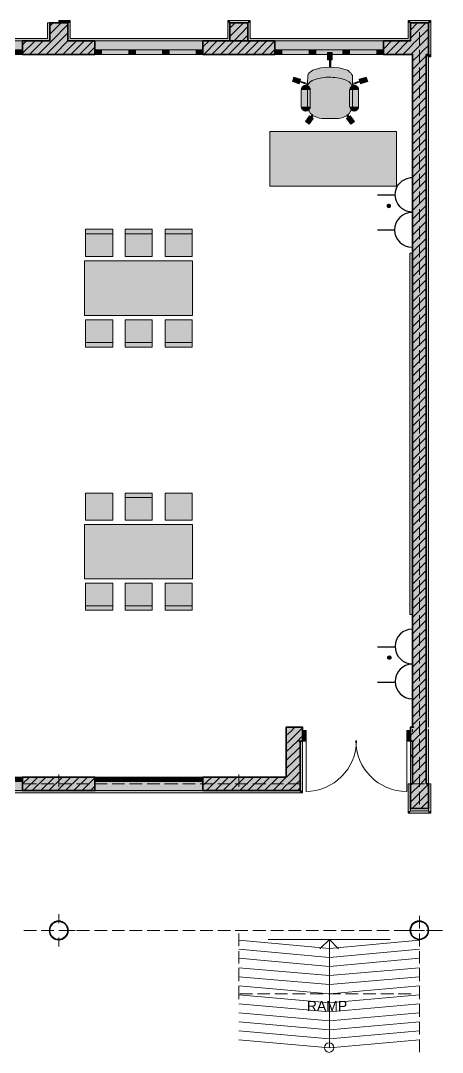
# Model space of a CAD drawing. Header units: inches. Extents: x 4990 to 45771, y 36968 to 49368.
# Drawn here: x 41092 to 45771, y 36968 to 48397 of the extents above; entities that cross this region are included whole.
import ezdxf

# ---------------------------------------------------------------- set-up
doc = ezdxf.new("R2010")
doc.units = ezdxf.units.IN
doc.header["$MEASUREMENT"] = 0
for name, color, linetype, true_color in [('PDF_PDF_Interior$-$Furniture$', 7, 'Continuous', 0xffffff), ('PDF_PDF_Shell - Roof', 7, 'Continuous', 0xbf8080), ('PDF_PDF_Structural - Bearing', 7, 'Continuous', 0xfd8379)]:
    doc.layers.add(name, color=color, linetype=linetype, true_color=true_color)
for name, color, linetype in [('PDF_PDF_Socket', 1, 'Continuous'), ('PDF_PDF_Structural - Shear', 6, 'Continuous'), ('PDF_Text', 1, 'Continuous')]:
    doc.layers.add(name, color=color, linetype=linetype)
doc.styles.add('PDF ArialMT', font='arial.ttf')

msp = doc.modelspace()

# ---------------------------------------------------------------- hatches: boundary and pattern name
at = {"layer": 'PDF_PDF_Socket', "transparency": 33554559}
for points in [[(45177, 46369), (45162, 46364), (45152, 46354), (45152, 46334), (45162, 46324), (45177, 46319), (45192, 46324), (45202, 46334), (45202, 46354), (45192, 46364)], [(45182, 41366), (45167, 41361), (45157, 41351), (45157, 41331), (45167, 41321), (45182, 41316), (45197, 41321), (45207, 41331), (45207, 41351), (45197, 41361)]]:
    msp.add_hatch(color=256, dxfattribs=at).paths.add_polyline_path(points)

# ---------------------------------------------------------------- linework, layer by layer
at = {"layer": 'PDF_PDF_Interior$-$Furniture$', "color": 39, "lineweight": 13, "true_color": 0x563838}
for points in [[(44533, 47882), (44627, 47872), (44717, 47847), (44732, 47837), (44742, 47827), (44757, 47817), (44762, 47802), (44772, 47787), (44772, 47702), (44852, 47727), (44847, 47747), (44927, 47772), (44942, 47722), (44862, 47697), (44857, 47717), (44772, 47687), (44772, 47672), (44772, 47438), (44767, 47413), (44752, 47393), (44737, 47368), (44722, 47353), (44732, 47333), (44747, 47343), (44797, 47278), (44757, 47248), (44707, 47313), (44722, 47328), (44712, 47343), (44687, 47333), (44667, 47323), (44642, 47318), (44617, 47313), (44433, 47313), (44408, 47318), (44383, 47323), (44358, 47333), (44338, 47343), (44323, 47328), (44338, 47313), (44293, 47248), (44253, 47278), (44298, 47343), (44313, 47333), (44328, 47353), (44308, 47368), (44293, 47393), (44283, 47413), (44273, 47438), (44273, 47672), (44273, 47687), (44188, 47717), (44183, 47697), (44108, 47722), (44123, 47772), (44198, 47747), (44193, 47727), (44273, 47702), (44278, 47787), (44283, 47802), (44293, 47817), (44303, 47827), (44318, 47837), (44333, 47847), (44423, 47872), (44518, 47882), (44518, 47962), (44498, 47962), (44498, 48042), (44548, 48042), (44548, 47962), (44533, 47962)], [(44203, 47443), (44208, 47438), (44208, 47428), (44213, 47418), (44218, 47413), (44223, 47408), (44228, 47403), (44238, 47398), (44248, 47398), (44253, 47393), (44263, 47398), (44273, 47398), (44278, 47403), (44288, 47408), (44293, 47413), (44298, 47418), (44303, 47428), (44303, 47438), (44303, 47443), (44303, 47628), (44303, 47638), (44303, 47648), (44298, 47653), (44293, 47663), (44288, 47668), (44278, 47672), (44273, 47677), (44263, 47677), (44253, 47677), (44248, 47677), (44238, 47677), (44228, 47672), (44223, 47668), (44218, 47663), (44213, 47653), (44208, 47648), (44208, 47638), (44203, 47628)], [(44742, 47443), (44747, 47438), (44747, 47428), (44752, 47418), (44757, 47413), (44762, 47408), (44767, 47403), (44777, 47398), (44787, 47398), (44792, 47393), (44802, 47398), (44812, 47398), (44817, 47403), (44827, 47408), (44832, 47413), (44837, 47418), (44842, 47428), (44842, 47438), (44842, 47443), (44842, 47628), (44842, 47638), (44842, 47648), (44837, 47653), (44832, 47663), (44827, 47668), (44817, 47672), (44812, 47677), (44802, 47677), (44792, 47677), (44787, 47677), (44777, 47677), (44767, 47672), (44762, 47668), (44757, 47663), (44752, 47653), (44747, 47648), (44747, 47638), (44742, 47628)], [(43858, 47168), (43858, 46564), (45262, 46564), (45262, 47168)], [(42116, 45785), (41811, 45785), (41811, 46085), (42116, 46085)], [(42550, 45785), (42251, 45785), (42251, 46085), (42550, 46085)], [(42995, 45785), (42695, 45785), (42695, 46085), (42995, 46085)], [(43000, 45131), (41801, 45131), (41801, 45735), (43000, 45735)], [(45441, 45820), (45411, 45820), (45411, 41820), (45441, 41820)], [(41811, 45081), (41811, 44781), (42116, 44781), (42116, 45081)], [(42251, 45081), (42251, 44781), (42550, 44781), (42550, 45081)], [(42695, 45081), (42695, 44781), (42995, 44781), (42995, 45081)], [(42116, 42864), (41811, 42864), (41811, 43164), (42116, 43164)], [(42550, 42864), (42251, 42864), (42251, 43164), (42550, 43164)], [(42995, 42864), (42695, 42864), (42695, 43164), (42995, 43164)], [(43000, 42215), (41801, 42215), (41801, 42814), (43000, 42814)], [(41811, 42165), (41811, 41865), (42116, 41865), (42116, 42165)], [(42251, 42165), (42251, 41865), (42550, 41865), (42550, 42165)], [(42695, 42165), (42695, 41865), (42995, 41865), (42995, 42165)]]:
    msp.add_lwpolyline(points, close=True, dxfattribs=at)
for points in [[(44518, 47962), (44533, 47962)], [(44533, 47882), (44518, 47882)], [(44193, 47727), (44188, 47717)], [(44273, 47702), (44273, 47687)], [(44772, 47702), (44772, 47687)], [(44857, 47727), (44857, 47717)], [(44313, 47338), (44323, 47328)], [(44732, 47333), (44727, 47328)], [(42116, 46035), (41811, 46035)], [(42550, 46035), (42251, 46035)], [(42995, 46035), (42695, 46035)], [(42116, 44831), (41811, 44831)], [(42550, 44831), (42251, 44831)], [(42995, 44831), (42695, 44831)], [(42550, 43114), (42251, 43114)], [(42116, 41915), (41811, 41915)], [(42550, 41915), (42251, 41915)], [(42995, 41915), (42695, 41915)]]:
    msp.add_lwpolyline(points, dxfattribs=at)
msp.add_lwpolyline([(44712, 47732, 0.104836), (44534, 47769, 0.007524), (44519, 47769, 0.007524), (44505, 47769, 0.10486), (44327, 47732, 0.191373), (44275, 47677)], format="xyb", dxfattribs=at)
at = {"layer": 'PDF_PDF_Interior$-$Furniture$', "lineweight": 0}
for points in [[(44298, 47343), (44298, 47343), (44298, 47343)], [(44747, 47343), (44747, 47343), (44747, 47343)]]:
    msp.add_lwpolyline(points, close=True, dxfattribs=at)
for points in [[(44313, 47333), (44298, 47343), (44313, 47333)], [(44757, 47333), (44747, 47343), (44757, 47333)]]:
    msp.add_lwpolyline(points, dxfattribs=at)
at = {"layer": 'PDF_PDF_Interior$-$Furniture$', "color": 39, "lineweight": 13, "true_color": 0x563838}
for centre, radius, start, end in [((44674, 47637), 102, 23.0329, 66.3245), ((44439, 47492), 177, 229.9272, 234.031), ((44609, 47482), 167, 305.843, 310.1991)]:
    msp.add_arc(centre, radius, start, end, dxfattribs=at)
at = {"layer": 'PDF_PDF_Interior$-$Furniture$', "transparency": 33554559}
for points in [[(44548, 48042), (44498, 48042), (44548, 47962)], [(44498, 48042), (44548, 47962), (44498, 47962)], [(44533, 47962), (44518, 47962), (44533, 47882)], [(44518, 47962), (44533, 47882), (44518, 47882)], [(44123, 47772), (44198, 47747), (44113, 47747)], [(44278, 47787), (44772, 47702), (44273, 47702)], [(44283, 47802), (44772, 47787), (44278, 47787)], [(44772, 47787), (44278, 47787), (44772, 47702)], [(44293, 47817), (44762, 47802), (44283, 47802)], [(44762, 47802), (44283, 47802), (44772, 47787)], [(44303, 47827), (44757, 47817), (44293, 47817)], [(44757, 47817), (44293, 47817), (44762, 47802)], [(44318, 47837), (44742, 47827), (44303, 47827)], [(44742, 47827), (44303, 47827), (44757, 47817)], [(44333, 47847), (44732, 47837), (44318, 47837)], [(44732, 47837), (44318, 47837), (44742, 47827)], [(44423, 47872), (44717, 47847), (44333, 47847)], [(44717, 47847), (44333, 47847), (44732, 47837)], [(44518, 47882), (44622, 47872), (44423, 47872)], [(44627, 47872), (44627, 47872), (44423, 47872)], [(44627, 47872), (44423, 47872), (44622, 47872)], [(44627, 47872), (44423, 47872), (44717, 47847)], [(44533, 47882), (44518, 47882), (44622, 47872)], [(44927, 47772), (44932, 47747), (44847, 47747)], [(44113, 47747), (44193, 47727), (44108, 47727)], [(44193, 47727), (44108, 47727), (44208, 47722)], [(44108, 47727), (44208, 47722), (44108, 47722)], [(44208, 47722), (44108, 47722), (44228, 47717)], [(44108, 47722), (44228, 47717), (44128, 47717)], [(44198, 47747), (44113, 47747), (44193, 47727)], [(44188, 47717), (44128, 47717), (44183, 47702)], [(44128, 47717), (44183, 47702), (44173, 47702)], [(44173, 47702), (44183, 47702), (44183, 47697)], [(44228, 47717), (44188, 47717), (44273, 47702)], [(44188, 47717), (44273, 47702), (44228, 47702)], [(44218, 47663), (44298, 47653), (44213, 47653)], [(44223, 47668), (44293, 47663), (44218, 47663)], [(44293, 47663), (44218, 47663), (44298, 47653)], [(44228, 47672), (44288, 47668), (44223, 47668)], [(44288, 47668), (44223, 47668), (44293, 47663)], [(44817, 47702), (44228, 47702), (44772, 47687)], [(44228, 47702), (44772, 47687), (44273, 47687)], [(44238, 47677), (44278, 47672), (44228, 47672)], [(44278, 47672), (44228, 47672), (44288, 47668)], [(44248, 47677), (44273, 47677), (44238, 47677)], [(44273, 47677), (44238, 47677), (44278, 47672)], [(44253, 47677), (44263, 47677), (44248, 47677)], [(44263, 47677), (44248, 47677), (44273, 47677)], [(44772, 47687), (44273, 47687), (44772, 47672)], [(44273, 47687), (44772, 47672), (44273, 47672)], [(44772, 47672), (44273, 47672), (44772, 47438)], [(44273, 47672), (44772, 47438), (44273, 47438)], [(44757, 47663), (44837, 47653), (44752, 47653)], [(44762, 47668), (44832, 47663), (44757, 47663)], [(44832, 47663), (44757, 47663), (44837, 47653)], [(44767, 47672), (44827, 47668), (44762, 47668)], [(44827, 47668), (44762, 47668), (44832, 47663)], [(44777, 47677), (44817, 47672), (44767, 47672)], [(44817, 47672), (44767, 47672), (44827, 47668)], [(44817, 47717), (44817, 47702), (44772, 47702)], [(44787, 47677), (44812, 47677), (44777, 47677)], [(44812, 47677), (44777, 47677), (44817, 47672)], [(44792, 47677), (44802, 47677), (44787, 47677)], [(44802, 47677), (44787, 47677), (44812, 47677)], [(44837, 47722), (44917, 47717), (44817, 47717)], [(44857, 47717), (44817, 47717), (44817, 47702)], [(44852, 47727), (44942, 47722), (44837, 47722)], [(44942, 47722), (44837, 47722), (44917, 47717)], [(44932, 47747), (44847, 47747), (44937, 47727)], [(44847, 47747), (44937, 47727), (44852, 47727)], [(44937, 47727), (44852, 47727), (44942, 47722)], [(44857, 47717), (44862, 47702), (44877, 47702)], [(44857, 47717), (44917, 47717), (44877, 47702)], [(44862, 47702), (44877, 47702), (44862, 47697)], [(44208, 47638), (44303, 47628), (44203, 47628)], [(44303, 47628), (44203, 47628), (44303, 47443)], [(44203, 47628), (44303, 47443), (44203, 47443)], [(44213, 47653), (44303, 47648), (44208, 47648)], [(44303, 47648), (44208, 47648), (44303, 47638)], [(44208, 47648), (44303, 47638), (44208, 47638)], [(44303, 47638), (44208, 47638), (44303, 47628)], [(44298, 47653), (44213, 47653), (44303, 47648)], [(44747, 47638), (44842, 47628), (44742, 47628)], [(44842, 47628), (44742, 47628), (44842, 47443)], [(44742, 47628), (44842, 47443), (44742, 47443)], [(44752, 47653), (44842, 47648), (44747, 47648)], [(44842, 47648), (44747, 47648), (44842, 47638)], [(44747, 47648), (44842, 47638), (44747, 47638)], [(44842, 47638), (44747, 47638), (44842, 47628)], [(44837, 47653), (44752, 47653), (44842, 47648)], [(44303, 47443), (44203, 47443), (44303, 47438)], [(44203, 47443), (44303, 47438), (44208, 47438)], [(44303, 47438), (44208, 47438), (44303, 47428)], [(44208, 47438), (44303, 47428), (44208, 47428)], [(44303, 47428), (44208, 47428), (44298, 47418)], [(44208, 47428), (44298, 47418), (44213, 47418)], [(44772, 47438), (44273, 47438), (44767, 47413)], [(44273, 47438), (44767, 47413), (44283, 47413)], [(44842, 47443), (44742, 47443), (44842, 47438)], [(44742, 47443), (44842, 47438), (44747, 47438)], [(44842, 47438), (44747, 47438), (44842, 47428)], [(44747, 47438), (44842, 47428), (44747, 47428)], [(44842, 47428), (44747, 47428), (44837, 47418)], [(44747, 47428), (44837, 47418), (44752, 47418)], [(44298, 47418), (44213, 47418), (44293, 47413)], [(44213, 47418), (44293, 47413), (44218, 47413)], [(44293, 47413), (44218, 47413), (44288, 47408)], [(44218, 47413), (44288, 47408), (44223, 47408)], [(44288, 47408), (44223, 47408), (44278, 47403)], [(44223, 47408), (44278, 47403), (44228, 47403)], [(44278, 47403), (44228, 47403), (44273, 47398)], [(44228, 47403), (44273, 47398), (44238, 47398)], [(44238, 47398), (44248, 47398), (44263, 47398)], [(44238, 47398), (44273, 47398), (44263, 47398)], [(44248, 47398), (44263, 47398), (44253, 47393)], [(44278, 47313), (44313, 47278), (44253, 47278)], [(44283, 47328), (44338, 47313), (44278, 47313)], [(44338, 47313), (44278, 47313), (44313, 47278)], [(44767, 47413), (44283, 47413), (44752, 47393)], [(44283, 47413), (44752, 47393), (44293, 47393)], [(44288, 47333), (44323, 47328), (44283, 47328)], [(44323, 47328), (44283, 47328), (44338, 47313)], [(44298, 47343), (44313, 47333), (44288, 47333)], [(44328, 47333), (44288, 47333), (44323, 47328)], [(44752, 47393), (44293, 47393), (44737, 47368)], [(44293, 47393), (44737, 47368), (44308, 47368)], [(44737, 47368), (44308, 47368), (44722, 47353)], [(44308, 47368), (44722, 47353), (44328, 47353)], [(44323, 47343), (44328, 47333), (44313, 47333)], [(44328, 47353), (44727, 47343), (44323, 47343)], [(44338, 47343), (44323, 47343), (44328, 47333)], [(44722, 47353), (44328, 47353), (44727, 47343)], [(44712, 47343), (44338, 47343), (44692, 47333)], [(44338, 47343), (44692, 47333), (44353, 47333)], [(44692, 47333), (44353, 47333), (44687, 47333)], [(44353, 47333), (44687, 47333), (44358, 47333)], [(44687, 47333), (44358, 47333), (44667, 47323)], [(44358, 47333), (44667, 47323), (44383, 47323)], [(44667, 47323), (44383, 47323), (44642, 47318)], [(44383, 47323), (44642, 47318), (44408, 47318)], [(44642, 47318), (44408, 47318), (44617, 47313)], [(44408, 47318), (44617, 47313), (44433, 47313)], [(44722, 47328), (44772, 47313), (44707, 47313)], [(44707, 47313), (44732, 47278), (44797, 47278)], [(44707, 47313), (44772, 47313), (44797, 47278)], [(44727, 47343), (44712, 47343), (44732, 47333)], [(44712, 47343), (44732, 47333), (44717, 47333)], [(44757, 47333), (44717, 47333), (44762, 47328)], [(44717, 47333), (44762, 47328), (44722, 47328)], [(44762, 47328), (44722, 47328), (44772, 47313)], [(44747, 47343), (44757, 47333), (44732, 47333)], [(44837, 47418), (44752, 47418), (44832, 47413)], [(44752, 47418), (44832, 47413), (44757, 47413)], [(44832, 47413), (44757, 47413), (44827, 47408)], [(44757, 47413), (44827, 47408), (44762, 47408)], [(44827, 47408), (44762, 47408), (44817, 47403)], [(44762, 47408), (44817, 47403), (44767, 47403)], [(44817, 47403), (44767, 47403), (44812, 47398)], [(44767, 47403), (44812, 47398), (44777, 47398)], [(44777, 47398), (44787, 47398), (44802, 47398)], [(44777, 47398), (44812, 47398), (44802, 47398)], [(44787, 47398), (44802, 47398), (44792, 47393)], [(44253, 47278), (44313, 47278), (44293, 47248)], [(44732, 47278), (44797, 47278), (44757, 47248)], [(45262, 47168), (45262, 46564), (43858, 47168)], [(45262, 46564), (43858, 47168), (43858, 46564)], [(42116, 45785), (42116, 46085), (41811, 45785)], [(42116, 46085), (41811, 45785), (41811, 46085)], [(42550, 45785), (42550, 46085), (42251, 45785)], [(42550, 46085), (42251, 45785), (42251, 46085)], [(42995, 45785), (42995, 46085), (42695, 45785)], [(42995, 46085), (42695, 45785), (42695, 46085)], [(43000, 45131), (43000, 45735), (41801, 45131)], [(43000, 45735), (41801, 45131), (41801, 45735)], [(45441, 41820), (45411, 41820), (45441, 45820)], [(45411, 41820), (45441, 45820), (45411, 45820)], [(42116, 45081), (42116, 44781), (41811, 45081)], [(42116, 44781), (41811, 45081), (41811, 44781)], [(42550, 45081), (42550, 44781), (42251, 45081)], [(42550, 44781), (42251, 45081), (42251, 44781)], [(42995, 45081), (42995, 44781), (42695, 45081)], [(42995, 44781), (42695, 45081), (42695, 44781)], [(42116, 42864), (42116, 43164), (41811, 42864)], [(42116, 43164), (41811, 42864), (41811, 43164)], [(42550, 42864), (42550, 43164), (42251, 42864)], [(42550, 43164), (42251, 42864), (42251, 43164)], [(42995, 42864), (42995, 43164), (42695, 42864)], [(42995, 43164), (42695, 42864), (42695, 43164)], [(43000, 42215), (43000, 42814), (41801, 42215)], [(43000, 42814), (41801, 42215), (41801, 42814)], [(42116, 42165), (42116, 41865), (41811, 42165)], [(42116, 41865), (41811, 42165), (41811, 41865)], [(42550, 42165), (42550, 41865), (42251, 42165)], [(42550, 41865), (42251, 42165), (42251, 41865)], [(42995, 42165), (42995, 41865), (42695, 42165)], [(42995, 41865), (42695, 42165), (42695, 41865)]]:
    msp.add_solid(points, dxfattribs=at)
at = {"layer": 'PDF_PDF_Shell - Roof', "color": 253, "lineweight": 13, "true_color": 0x999999}
for points in [[(45516, 38210), (44518, 38120), (43514, 38210)], [(45516, 38110), (44518, 38021), (43514, 38110)], [(45516, 38011), (44518, 37921), (43514, 38011)], [(45516, 37906), (44518, 37821), (43514, 37906)], [(45516, 37806), (44518, 37721), (43514, 37806)], [(45516, 37706), (44518, 37616), (43514, 37706)], [(45516, 37606), (44518, 37516), (43514, 37606)], [(45516, 37506), (44518, 37416), (43514, 37506)], [(45516, 37406), (44518, 37316), (43514, 37406)], [(45516, 37306), (44518, 37217), (43514, 37306)], [(45516, 37207), (44518, 37117), (43514, 37207)], [(45516, 37107), (44518, 37017), (43514, 37107)]]:
    msp.add_lwpolyline(points, dxfattribs=at)
at = {"layer": 'PDF_PDF_Shell - Roof', "color": 7, "lineweight": 13}
for points in [[(45192, 38220), (43838, 38220)], [(44518, 37017), (44518, 38220), (44413, 38115)], [(44518, 38220), (44617, 38115)]]:
    msp.add_lwpolyline(points, dxfattribs=at)
at = {"layer": 'PDF_PDF_Shell - Roof', "lineweight": 13}
for points in [[(43664, 37616), (43524, 37616)], [(43858, 37616), (43719, 37616)], [(44053, 37616), (43913, 37616)], [(44253, 37616), (44108, 37616)], [(44448, 37616), (44303, 37616)], [(44642, 37616), (44503, 37616)], [(44837, 37616), (44697, 37616)], [(45032, 37616), (44892, 37616)], [(45232, 37616), (45087, 37616)], [(45426, 37616), (45282, 37616)]]:
    msp.add_lwpolyline(points, dxfattribs=at)
at = {"layer": 'PDF_PDF_Shell - Roof', "color": 7, "lineweight": 13}
msp.add_circle((44514, 37021), 52.4, dxfattribs=at)
at = {"layer": 'PDF_PDF_Socket', "lineweight": 25}
msp.add_lwpolyline([(45437, 46276, -1), (45441, 46659), (45441, 45875)], format="xyb", dxfattribs=at)
for points in [[(45247, 46464), (45052, 46464)], [(45247, 46075), (45052, 46075)], [(45441, 41651), (45441, 40872)], [(45247, 41456), (45052, 41456)], [(45247, 41066), (45052, 41066)]]:
    msp.add_lwpolyline(points, dxfattribs=at)
for centre, start, end in [((45433, 46079), 90, 270), ((45438, 41465), 89.7309, 269.7308), ((45438, 41076), 90, 270)]:
    msp.add_arc(centre, 192, start, end, dxfattribs=at)
at = {"layer": 'PDF_PDF_Structural - Bearing', "color": 251, "lineweight": 20, "true_color": 0x696969}
for points in [[(39614, 48172), (41392, 48172), (41417, 48172), (41417, 48372), (41392, 48372), (41392, 48197), (39639, 48197)], [(45616, 44347), (45616, 47997), (45641, 47997), (45641, 48022), (45641, 48372), (45641, 48397), (45391, 48397), (45391, 48372), (45391, 48197), (43639, 48197), (43639, 48397), (43614, 48397), (43389, 48397), (43389, 48372), (43389, 48197), (41641, 48197), (41641, 48397), (41616, 48397), (41517, 48397), (41517, 48372), (41616, 48372), (41616, 48197), (41616, 48172), (43389, 48172), (43414, 48172), (43414, 48372), (43614, 48372), (43614, 48197)], [(43614, 48172), (45391, 48172), (45416, 48172), (45416, 48372), (45616, 48372), (45616, 48022), (45591, 48022), (45591, 44347)], [(45591, 45096), (45591, 40572), (45591, 40547), (45591, 39943), (45616, 39943), (45616, 40547)], [(45616, 40572), (45616, 45096)], [(45441, 40517), (45441, 40547), (45441, 40517)], [(35510, 39843), (44218, 39843), (44218, 39868), (44218, 40417), (44193, 40417), (44193, 39868), (35510, 39868)], [(41517, 39868), (39614, 39868)], [(39614, 39843), (41517, 39843)], [(43514, 39868), (41616, 39868)], [(41616, 39843), (43514, 39843)]]:
    msp.add_lwpolyline(points, dxfattribs=at)
at = {"layer": 'PDF_PDF_Structural - Bearing', "color": 7, "lineweight": 35}
for points in [[(41916, 48172), (41616, 48172), (41616, 48372), (41417, 48372), (41417, 48172), (41112, 48172)], [(43614, 48197), (43614, 48172), (43614, 48197), (43614, 48372), (43414, 48372), (43414, 48172), (43614, 48172)], [(45167, 48172), (45117, 48172), (45117, 48072), (45117, 48022), (45416, 48022), (45441, 48022), (45441, 40572), (45416, 40572), (45416, 40532), (45416, 40417), (45441, 40417), (45441, 39943), (45416, 39943), (45416, 39668), (45616, 39668), (45616, 39943), (45591, 39943), (45591, 48022), (45616, 48022), (45616, 48372), (45416, 48372), (45416, 48172), (45117, 48172)], [(41162, 48172), (41112, 48172), (41112, 48072), (41112, 48022), (41916, 48022), (41916, 48072), (41916, 48172), (41866, 48172)], [(43164, 48172), (43114, 48172), (43114, 48072), (43114, 48022), (43913, 48022), (43913, 48072), (43913, 48172), (43863, 48172)], [(43913, 48172), (43114, 48172)], [(43164, 39868), (43114, 39868), (44193, 39868), (44193, 40018), (44193, 40417), (44218, 40417), (44218, 40532), (44218, 40572), (44038, 40572), (44038, 40417), (44038, 40018), (43114, 40018), (43114, 39968), (43114, 39868)], [(44218, 40417), (44178, 40417), (44218, 40417), (44218, 40532), (44218, 40572), (44178, 40572), (44218, 40572), (44178, 40572)], [(44218, 40572), (44218, 40532), (44218, 40417), (44178, 40417)], [(45416, 40417), (45451, 40417), (45416, 40417), (45416, 40532), (45416, 40572), (45451, 40572), (45416, 40572), (45451, 40572)], [(45416, 40572), (45416, 40532), (45416, 40417), (45451, 40417)], [(41162, 39868), (41112, 39868), (41112, 39968), (41112, 40018), (41916, 40018), (41916, 39968), (41916, 39868), (41866, 39868)], [(41112, 39868), (41916, 39868)]]:
    msp.add_lwpolyline(points, dxfattribs=at)
at = {"layer": 'PDF_PDF_Structural - Bearing', "lineweight": 9}
for points in [[(41287, 48022), (41437, 48172), (41616, 48352)], [(41542, 48372), (41417, 48247)], [(41452, 48372), (41417, 48337)], [(43564, 48372), (43414, 48222)], [(43474, 48372), (43414, 48312)], [(45416, 48202), (45586, 48372)], [(45416, 48292), (45496, 48372)], [(41377, 48022), (41527, 48172), (41616, 48262)], [(43309, 48022), (43459, 48172), (43464, 48177), (43614, 48332)], [(43399, 48022), (43549, 48172), (43569, 48192), (43614, 48237)], [(45331, 48022), (45416, 48107), (45451, 48147), (45481, 48172), (45616, 48307)], [(41252, 48172), (41112, 48037)], [(41157, 48172), (41112, 48127)], [(41192, 48022), (41342, 48172)], [(41467, 48022), (41616, 48172)], [(41562, 48022), (41711, 48172)], [(41651, 48022), (41801, 48172)], [(41746, 48022), (41896, 48172)], [(43114, 48107), (43184, 48172)], [(43124, 48022), (43274, 48172)], [(43214, 48022), (43364, 48172)], [(43494, 48022), (43644, 48172)], [(43584, 48022), (43734, 48172)], [(43674, 48022), (43823, 48172)], [(43769, 48022), (43913, 48172)], [(45117, 48082), (45207, 48172)], [(45147, 48022), (45297, 48172)], [(45242, 48022), (45391, 48172)], [(45616, 48217), (45571, 48172), (45506, 48107), (45421, 48022)], [(45616, 48122), (45556, 48067), (45516, 48022), (45441, 47947)], [(41836, 48022), (41916, 48102)], [(43858, 48022), (43913, 48077)], [(45441, 47857), (45591, 48007)], [(45616, 48032), (45611, 48027), (45606, 48022)], [(45441, 47767), (45591, 47917)], [(45441, 47672), (45591, 47822)], [(45441, 47583), (45591, 47732)], [(45441, 47488), (45591, 47638)], [(45441, 47398), (45591, 47548)], [(45441, 47303), (45591, 47453)], [(45441, 47213), (45591, 47363)], [(45441, 47123), (45591, 47273)], [(45441, 47028), (45591, 47178)], [(45441, 46938), (45591, 47088)], [(45441, 46844), (45591, 46993)], [(45441, 46754), (45591, 46904)], [(45441, 46664), (45591, 46814)], [(45441, 46569), (45591, 46719)], [(45441, 46479), (45591, 46629)], [(45441, 46384), (45591, 46534)], [(45441, 46294), (45591, 46444)], [(45441, 46199), (45591, 46349)], [(45441, 46110), (45591, 46259)], [(45441, 46020), (45591, 46170)], [(45441, 45925), (45591, 46075)], [(45441, 45835), (45591, 45985)], [(45441, 45740), (45591, 45890)], [(45441, 45650), (45591, 45800)], [(45441, 45560), (45591, 45710)], [(45441, 45465), (45591, 45615)], [(45441, 45376), (45591, 45525)], [(45441, 45281), (45591, 45431)], [(45441, 45191), (45591, 45341)], [(45441, 45096), (45591, 45246)], [(45441, 45006), (45591, 45156)], [(45441, 44916), (45591, 45066)], [(45441, 44821), (45591, 44971)], [(45441, 44731), (45591, 44881)], [(45441, 44637), (45591, 44786)], [(45441, 44547), (45591, 44697)], [(45441, 44457), (45591, 44607)], [(45441, 44362), (45591, 44512)], [(45441, 44272), (45591, 44422)], [(45441, 44177), (45591, 44327)], [(45441, 44087), (45591, 44237)], [(45441, 43992), (45591, 44142)], [(45441, 43903), (45591, 44052)], [(45441, 43813), (45591, 43962)], [(45441, 43718), (45591, 43868)], [(45441, 43628), (45591, 43778)], [(45441, 43533), (45591, 43683)], [(45441, 43443), (45591, 43593)], [(45441, 43353), (45591, 43503)], [(45441, 43258), (45591, 43408)], [(45441, 43169), (45591, 43318)], [(45441, 43074), (45591, 43223)], [(45441, 42984), (45591, 43134)], [(45441, 42889), (45591, 43039)], [(45441, 42799), (45591, 42949)], [(45441, 42709), (45591, 42859)], [(45441, 42614), (45591, 42764)], [(45441, 42524), (45591, 42674)], [(45441, 42430), (45591, 42579)], [(45441, 42340), (45591, 42489)], [(45441, 42245), (45591, 42400)], [(45441, 42155), (45591, 42305)], [(45441, 42065), (45591, 42215)], [(45441, 41970), (45591, 42120)], [(45441, 41880), (45591, 42030)], [(45441, 41785), (45591, 41935)], [(45441, 41696), (45591, 41845)], [(45441, 41606), (45591, 41755)], [(45441, 41511), (45591, 41661)], [(45441, 41421), (45591, 41571)], [(45441, 41326), (45591, 41476)], [(45441, 41236), (45591, 41386)], [(45441, 41141), (45591, 41296)], [(45441, 41051), (45591, 41201)], [(45441, 40962), (45591, 41111)], [(45441, 40867), (45591, 41016)], [(45441, 40777), (45591, 40927)], [(45441, 40682), (45591, 40832)], [(45441, 40592), (45591, 40742)], [(44133, 40572), (44088, 40522), (44038, 40477)], [(45416, 40477), (45441, 40502), (45591, 40652)], [(45416, 40567), (45421, 40572)], [(44218, 40562), (44193, 40537), (44133, 40477), (44073, 40417), (44038, 40387)], [(44218, 40472), (44193, 40447), (44178, 40432), (44163, 40417), (44038, 40297)], [(45441, 40407), (45591, 40557)], [(45441, 40317), (45591, 40467)], [(44193, 40352), (44038, 40203)], [(45441, 40223), (45591, 40372)], [(44193, 40262), (44038, 40113)], [(45441, 40133), (45591, 40282)], [(43893, 39868), (44038, 40018), (44043, 40018), (44193, 40168)], [(45441, 40038), (45591, 40193)], [(41192, 40018), (41112, 39943)], [(41132, 39868), (41282, 40018)], [(41222, 39868), (41372, 40018)], [(41317, 39868), (41467, 40018)], [(41407, 39868), (41557, 40018)], [(41502, 39868), (41651, 40018)], [(41591, 39868), (41741, 40018)], [(41681, 39868), (41836, 40018)], [(41776, 39868), (41916, 40008)], [(43114, 39923), (43214, 40018)], [(43114, 40013), (43119, 40018)], [(43154, 39868), (43304, 40018)], [(43249, 39868), (43399, 40018)], [(43339, 39868), (43489, 40018)], [(43429, 39868), (43579, 40018)], [(43524, 39868), (43674, 40018)], [(43614, 39868), (43764, 40018)], [(43709, 39868), (43858, 40018)], [(43799, 39868), (43948, 40018)], [(43983, 39868), (44038, 39928), (44088, 39973), (44133, 40018), (44193, 40078)], [(45416, 39833), (45531, 39943), (45591, 40008)], [(45441, 39948), (45591, 40098)], [(41866, 39868), (41916, 39918)], [(44193, 39983), (44133, 39928), (44073, 39868)], [(44193, 39893), (44178, 39883), (44168, 39868)], [(45416, 39923), (45436, 39943)], [(45416, 39738), (45616, 39938)], [(45436, 39668), (45616, 39848)], [(45531, 39668), (45616, 39753)]]:
    msp.add_lwpolyline(points, dxfattribs=at)
at = {"layer": 'PDF_PDF_Structural - Bearing', "color": 7, "lineweight": 13}
for points in [[(40288, 48022), (39989, 48022), (39989, 48072), (39914, 48072), (39914, 48172), (41112, 48172), (41112, 48072), (41037, 48072), (41037, 48022), (41112, 48022), (41112, 48072), (41112, 48022), (39914, 48022), (39989, 48022)], [(41112, 48172), (41162, 48172)], [(41916, 48172), (41866, 48172)], [(42291, 48022), (41991, 48022), (41991, 48072), (41916, 48072), (41916, 48172), (43114, 48172), (43114, 48072), (43040, 48072), (43040, 48022), (43114, 48022), (43114, 48072), (43114, 48022), (41916, 48022), (41991, 48022)], [(43114, 48172), (43164, 48172)], [(43913, 48172), (43863, 48172)], [(44293, 48022), (43988, 48022), (43988, 48072), (43913, 48072), (43913, 48172), (45117, 48172), (45117, 48072), (45042, 48072), (45042, 48022), (45117, 48022), (45117, 48072), (45117, 48022), (43913, 48022), (43988, 48022)], [(45117, 48172), (45167, 48172)], [(41916, 48022), (41916, 48072), (41916, 48022)], [(41991, 48072), (42291, 48072)], [(42365, 48072), (42665, 48072)], [(42665, 48022), (42365, 48022)], [(42740, 48072), (43040, 48072)], [(43040, 48022), (42740, 48022)], [(43913, 48022), (43913, 48072), (43913, 48022)], [(43988, 48072), (44293, 48072)], [(44368, 48072), (44667, 48072)], [(44667, 48022), (44368, 48022)], [(44742, 48072), (45042, 48072)], [(45042, 48022), (44742, 48022)], [(40288, 40018), (39989, 40018), (39989, 39968), (39914, 39968), (39914, 39868), (41112, 39868), (41112, 39968), (41037, 39968), (41037, 40018), (41112, 40018), (41112, 39968), (41112, 40018), (39914, 40018), (39989, 40018)], [(42291, 40018), (41991, 40018), (41991, 39968), (41916, 39968), (41916, 39868), (43114, 39868), (43114, 39968), (43040, 39968), (43040, 40018), (43114, 40018), (43114, 39968), (43114, 40018), (41916, 40018), (41991, 40018)], [(41916, 40018), (41916, 39968), (41916, 40018)], [(42665, 40018), (42365, 40018)], [(43040, 40018), (42740, 40018)], [(41991, 39968), (42291, 39968)], [(42365, 39968), (42665, 39968)], [(42740, 39968), (43040, 39968)], [(41112, 39868), (41162, 39868)], [(41916, 39868), (41866, 39868)], [(43114, 39868), (43164, 39868)]]:
    msp.add_lwpolyline(points, dxfattribs=at)
for points in [[(42340, 48022), (42291, 48022), (42291, 48072), (42340, 48072), (42365, 48072), (42365, 48022)], [(42690, 48022), (42665, 48022), (42665, 48072), (42690, 48072), (42740, 48072), (42740, 48022)], [(44343, 48022), (44293, 48022), (44293, 48072), (44343, 48072), (44368, 48072), (44368, 48022)], [(44692, 48022), (44667, 48022), (44667, 48072), (44692, 48072), (44742, 48072), (44742, 48022)], [(42340, 40018), (42291, 40018), (42291, 39968), (42340, 39968), (42365, 39968), (42365, 40018)], [(42690, 40018), (42665, 40018), (42665, 39968), (42690, 39968), (42740, 39968), (42740, 40018)]]:
    msp.add_lwpolyline(points, close=True, dxfattribs=at)
at = {"layer": 'PDF_PDF_Structural - Bearing', "color": 30, "lineweight": 20, "true_color": 0xff6600}
for points in [[(44218, 40532), (44258, 40532), (44258, 40417), (44218, 40417)], [(45416, 40417), (45376, 40417), (45376, 40532), (45416, 40532)]]:
    msp.add_lwpolyline(points, close=True, dxfattribs=at)
for points in [[(44258, 39858), (44258, 40417)], [(45376, 40417), (45376, 39858)]]:
    msp.add_lwpolyline(points, dxfattribs=at)
at = {"layer": 'PDF_PDF_Structural - Bearing', "color": 251, "lineweight": 20, "true_color": 0x696969}
for points in [[(45441, 40243), (45441, 40267), (45441, 40417), (45416, 40417), (45416, 40267), (45416, 40243), (45416, 39943), (45441, 39943)], [(45641, 39943), (45616, 39943), (45616, 39643), (45416, 39643), (45416, 39943), (45391, 39943), (45391, 39618), (45416, 39618), (45616, 39618), (45641, 39618)]]:
    msp.add_lwpolyline(points, close=True, dxfattribs=at)
at = {"layer": 'PDF_PDF_Structural - Bearing', "color": 7, "lineweight": 0, "true_color": 0xffffff}
for points in [[(41112, 39993, 49.9, 49.9, 0), (41037, 39993, 49.9, 49.9, 0), (40738, 39993, 49.9, 49.9, 0), (40688, 39993, 49.9, 49.9, 0), (40663, 39993, 49.9, 49.9, 0), (40363, 39993, 49.9, 49.9, 0), (40338, 39993, 49.9, 49.9, 0), (40288, 39993, 49.9, 49.9, 0), (39989, 39993, 0, 0, 0)], [(43114, 39993, 49.9, 49.9, 0), (43040, 39993, 49.9, 49.9, 0), (42740, 39993, 49.9, 49.9, 0), (42690, 39993, 49.9, 49.9, 0), (42665, 39993, 49.9, 49.9, 0), (42365, 39993, 49.9, 49.9, 0), (42340, 39993, 49.9, 49.9, 0), (42291, 39993, 49.9, 49.9, 0), (41991, 39993, 0, 0, 0)]]:
    msp.add_lwpolyline(points, format="xyseb", dxfattribs=at)
at = {"layer": 'PDF_PDF_Structural - Bearing', "color": 1, "lineweight": 0}
for points in [[(41517, 38400), (41517, 38500)], [(41437, 38320), (41337, 38320)], [(41517, 38320), (41517, 38320)], [(41596, 38320), (41696, 38320)], [(45436, 38320), (45336, 38320)], [(45516, 38320), (45516, 38320)], [(45596, 38320), (45696, 38320)], [(41517, 38240), (41517, 38140)], [(45516, 38240), (45516, 38140)]]:
    msp.add_lwpolyline(points, dxfattribs=at)
at = {"layer": 'PDF_PDF_Structural - Bearing', "color": 7, "lineweight": 0}
for centre in [(41513, 38324), (45513, 38324)]:
    msp.add_circle(centre, 102, dxfattribs=at)
at = {"layer": 'PDF_PDF_Structural - Bearing', "color": 14, "lineweight": 35, "true_color": 0xa80e02}
for centre, radius in [((41515, 38318), 102), ((45516, 38320), 99.8)]:
    msp.add_circle(centre, radius, dxfattribs=at)
at = {"layer": 'PDF_PDF_Structural - Bearing', "color": 30, "lineweight": 20, "true_color": 0xff6600}
for centre, start, end in [((44255, 40421), 270, 360), ((45373, 40421), 180, 270)]:
    msp.add_arc(centre, 562, start, end, dxfattribs=at)
at = {"layer": 'PDF_PDF_Structural - Bearing', "color": 7, "true_color": 0xffffff, "transparency": 33554559}
for points in [[(41392, 48372), (41392, 48172), (41417, 48372)], [(41392, 48172), (41417, 48372), (41417, 48172)], [(41417, 48372), (41417, 48172), (41616, 48372)], [(41417, 48172), (41616, 48372), (41616, 48172)], [(41616, 48397), (41517, 48397), (41616, 48372)], [(41517, 48397), (41616, 48372), (41517, 48372)], [(41616, 48372), (41641, 48397), (41641, 48372)], [(41616, 48397), (41641, 48397), (41616, 48372)], [(41616, 48372), (41616, 48197), (41641, 48372)], [(41616, 48197), (41641, 48372), (41641, 48197)], [(43389, 48397), (43414, 48397), (43414, 48372)], [(43389, 48372), (43389, 48397), (43414, 48372)], [(43389, 48372), (43389, 48172), (43414, 48372)], [(43389, 48172), (43414, 48372), (43414, 48172)], [(43614, 48397), (43414, 48397), (43614, 48372)], [(43414, 48397), (43614, 48372), (43414, 48372)], [(43414, 48372), (43414, 48172), (43614, 48372)], [(43414, 48172), (43614, 48372), (43614, 48197)], [(43614, 48372), (43639, 48397), (43639, 48372)], [(43614, 48397), (43639, 48397), (43614, 48372)], [(43614, 48372), (43614, 48197), (43639, 48372)], [(43614, 48197), (43639, 48372), (43639, 48197)], [(45391, 48397), (45416, 48397), (45416, 48372)], [(45391, 48372), (45391, 48397), (45416, 48372)], [(45391, 48372), (45391, 48172), (45416, 48372)], [(45391, 48172), (45416, 48372), (45416, 48172)], [(45616, 48397), (45416, 48397), (45616, 48372)], [(45416, 48397), (45616, 48372), (45416, 48372)], [(45616, 48172), (45616, 48372), (45416, 48172)], [(45616, 48372), (45416, 48172), (45416, 48372)], [(45616, 48397), (45641, 48397), (45616, 48372)], [(45616, 48372), (45641, 48397), (45641, 48372)], [(45641, 48022), (45641, 48372), (45616, 48022)], [(45641, 48372), (45616, 48022), (45616, 48372)], [(39614, 48172), (41392, 48172), (39614, 48197)], [(41392, 48172), (39614, 48197), (41392, 48197)], [(41112, 48172), (39914, 48172), (41112, 48022)], [(39914, 48172), (41112, 48022), (39914, 48022)], [(41112, 48172), (41112, 48022), (41916, 48172)], [(41112, 48022), (41916, 48172), (41916, 48022)], [(43389, 48197), (41616, 48197), (43389, 48172)], [(41616, 48197), (43389, 48172), (41616, 48172)], [(43114, 48172), (41916, 48172), (43114, 48022)], [(41916, 48172), (43114, 48022), (41916, 48022)], [(43114, 48172), (43114, 48022), (43913, 48172)], [(43114, 48022), (43913, 48172), (43913, 48022)], [(43614, 48197), (43614, 48172), (43414, 48172)], [(43614, 48172), (45391, 48172), (43614, 48197)], [(45391, 48172), (43614, 48197), (45391, 48197)], [(45117, 48172), (43913, 48172), (45117, 48022)], [(43913, 48172), (45117, 48022), (43913, 48022)], [(45416, 48172), (45117, 48172), (45416, 48022)], [(45117, 48172), (45416, 48022), (45117, 48022)], [(45416, 48022), (45416, 48172), (45616, 48022)], [(45416, 48172), (45616, 48172), (45616, 48022)], [(41112, 48022), (41037, 48022), (41112, 48072)], [(41037, 48022), (41112, 48072), (41037, 48072)], [(41916, 48072), (41991, 48072), (41916, 48022)], [(41991, 48072), (41916, 48022), (41991, 48022)], [(41991, 48072), (42291, 48072), (41991, 48022)], [(42291, 48072), (41991, 48022), (42291, 48022)], [(42340, 48022), (42291, 48022), (42340, 48072)], [(42291, 48022), (42340, 48072), (42291, 48072)], [(42340, 48072), (42365, 48072), (42340, 48022)], [(42365, 48072), (42340, 48022), (42365, 48022)], [(42365, 48072), (42665, 48072), (42365, 48022)], [(42665, 48072), (42365, 48022), (42665, 48022)], [(42690, 48022), (42665, 48022), (42690, 48072)], [(42665, 48022), (42690, 48072), (42665, 48072)], [(42690, 48072), (42740, 48072), (42690, 48022)], [(42740, 48072), (42690, 48022), (42740, 48022)], [(42740, 48072), (43040, 48072), (42740, 48022)], [(43040, 48072), (42740, 48022), (43040, 48022)], [(43114, 48022), (43040, 48022), (43114, 48072)], [(43040, 48022), (43114, 48072), (43040, 48072)], [(43913, 48072), (43988, 48072), (43913, 48022)], [(43988, 48072), (43913, 48022), (43988, 48022)], [(43988, 48072), (44293, 48072), (43988, 48022)], [(44293, 48072), (43988, 48022), (44293, 48022)], [(44343, 48022), (44293, 48022), (44343, 48072)], [(44293, 48022), (44343, 48072), (44293, 48072)], [(44343, 48072), (44368, 48072), (44343, 48022)], [(44368, 48072), (44343, 48022), (44368, 48022)], [(44368, 48072), (44667, 48072), (44368, 48022)], [(44667, 48072), (44368, 48022), (44667, 48022)], [(44692, 48022), (44667, 48022), (44692, 48072)], [(44667, 48022), (44692, 48072), (44667, 48072)], [(44692, 48072), (44742, 48072), (44692, 48022)], [(44742, 48072), (44692, 48022), (44742, 48022)], [(44742, 48072), (45042, 48072), (44742, 48022)], [(45042, 48072), (44742, 48022), (45042, 48022)], [(45117, 48022), (45042, 48022), (45117, 48072)], [(45042, 48022), (45117, 48072), (45042, 48072)], [(45441, 48022), (45441, 39943), (45591, 48022)], [(45441, 39943), (45591, 48022), (45591, 39943)], [(45616, 47997), (45591, 47997), (45591, 48022)], [(45616, 47997), (45616, 48022), (45591, 48022)], [(45641, 47997), (45616, 47997), (45616, 48022)], [(45641, 48022), (45641, 47997), (45616, 48022)], [(45591, 47997), (45591, 44347), (45616, 47997)], [(45591, 44347), (45616, 47997), (45616, 44347)], [(45616, 39943), (45616, 45096), (45591, 39943)], [(45616, 45096), (45591, 39943), (45591, 45096)], [(44038, 40572), (44193, 40572), (44193, 40417)], [(44193, 40417), (44038, 40417), (44038, 40572)], [(44193, 40417), (44218, 40417), (44193, 40572)], [(44218, 40417), (44193, 40572), (44218, 40572)], [(45416, 40417), (45441, 40417), (45416, 40572)], [(45441, 40417), (45416, 40572), (45441, 40572)], [(44218, 40532), (44258, 40532), (44218, 40417)], [(44258, 40532), (44218, 40417), (44258, 40417)], [(45416, 40417), (45376, 40417), (45416, 40532)], [(45376, 40417), (45416, 40532), (45376, 40532)], [(44193, 40018), (44193, 40417), (44038, 40018)], [(44193, 40417), (44038, 40018), (44038, 40417)], [(44218, 39868), (44218, 40417), (44193, 39868)], [(44218, 40417), (44193, 39868), (44193, 40417)], [(45416, 40267), (45441, 40267), (45416, 40417)], [(45441, 40267), (45416, 40417), (45441, 40417)], [(45416, 40243), (45441, 40243), (45416, 40267)], [(45441, 40243), (45416, 40267), (45441, 40267)], [(45416, 39943), (45441, 39943), (45416, 40243)], [(45441, 39943), (45416, 40243), (45441, 40243)], [(41112, 39868), (41112, 40018), (39914, 39868)], [(41112, 40018), (39914, 39868), (39914, 40018)], [(41112, 39868), (41916, 39868), (41112, 40018)], [(41916, 39868), (41112, 40018), (41916, 40018)], [(41916, 40018), (41916, 39868), (43114, 40018)], [(41916, 39868), (43114, 40018), (43114, 39868)], [(41916, 39968), (41916, 40018), (41991, 39968)], [(41916, 40018), (41991, 39968), (41991, 40018)], [(43114, 40018), (43114, 39868), (44038, 40018)], [(43114, 39868), (44038, 40018), (44038, 39868)], [(44038, 40018), (44038, 39868), (44193, 39868)], [(44193, 40018), (44193, 39868), (44038, 40018)], [(45416, 39643), (45416, 39943), (45391, 39643)], [(45416, 39943), (45391, 39643), (45391, 39943)], [(45416, 39943), (45416, 39668), (45616, 39943)], [(45416, 39668), (45616, 39943), (45616, 39668)], [(45641, 39643), (45641, 39943), (45616, 39643)], [(45641, 39943), (45616, 39643), (45616, 39943)], [(44193, 39868), (35510, 39868), (44193, 39843)], [(35510, 39868), (44193, 39843), (35510, 39843)], [(39614, 39843), (41517, 39843), (39614, 39868)], [(41517, 39843), (39614, 39868), (41517, 39868)], [(41616, 39843), (43514, 39843), (41616, 39868)], [(43514, 39843), (41616, 39868), (43514, 39868)], [(44193, 39868), (44218, 39843), (44193, 39843)], [(44218, 39868), (44218, 39843), (44193, 39868)], [(45416, 39643), (45391, 39618), (45391, 39643)], [(45416, 39643), (45416, 39618), (45391, 39618)], [(45416, 39618), (45616, 39618), (45416, 39643)], [(45616, 39618), (45416, 39643), (45616, 39643)], [(45641, 39643), (45641, 39618), (45616, 39643)], [(45616, 39643), (45641, 39618), (45616, 39618)]]:
    msp.add_solid(points, dxfattribs=at)
at = {"layer": 'PDF_PDF_Structural - Shear', "lineweight": 13}
for points in [[(45516, 48267), (45516, 48127)], [(45516, 48072), (45516, 47932)], [(45516, 47877), (45516, 47732)], [(45516, 47677), (45516, 47538)], [(45516, 47483), (45516, 47343)], [(45516, 47288), (45516, 47148)], [(45516, 47093), (45516, 46953)], [(45516, 46899), (45516, 46754)], [(45516, 46699), (45516, 46559)], [(45516, 46504), (45516, 46364)], [(45516, 46309), (45516, 46170)], [(45516, 46115), (45516, 45975)], [(45516, 45920), (45516, 45775)], [(45516, 45725), (45516, 45580)], [(45516, 45525), (45516, 45386)], [(45516, 45331), (45516, 45191)], [(45516, 45136), (45516, 44996)], [(45516, 44941), (45516, 44796)], [(45516, 44746), (45516, 44602)], [(45516, 44547), (45516, 44407)], [(45516, 44352), (45516, 44212)], [(45516, 44157), (45516, 44017)], [(45516, 43962), (45516, 43823)], [(45516, 43768), (45516, 43623)], [(45516, 43568), (45516, 43428)], [(45516, 43373), (45516, 43233)], [(45516, 43179), (45516, 43039)], [(45516, 42984), (45516, 42844)], [(45516, 42789), (45516, 42644)], [(45516, 42589), (45516, 42450)], [(45516, 42395), (45516, 42255)], [(45516, 42200), (45516, 42060)], [(45516, 42005), (45516, 41865)], [(45516, 41810), (45516, 41666)], [(45516, 41616), (45516, 41471)], [(45516, 41416), (45516, 41276)], [(45516, 41221), (45516, 41081)], [(45516, 41026), (45516, 40887)], [(45516, 40832), (45516, 40687)], [(45516, 40637), (45516, 40492)], [(45516, 40437), (45516, 40297)], [(45516, 40243), (45516, 40103)], [(41517, 40048), (41517, 39908)], [(43514, 40048), (43514, 39908)], [(45516, 40048), (45516, 39908)], [(41127, 39943), (41267, 39943)], [(41322, 39943), (41462, 39943)], [(41517, 39943), (41656, 39943)], [(41711, 39943), (41856, 39943)], [(41911, 39943), (42051, 39943)], [(42106, 39943), (42246, 39943)], [(42301, 39943), (42440, 39943)], [(42495, 39943), (42635, 39943)], [(42690, 39943), (42835, 39943)], [(42890, 39943), (43030, 39943)], [(43084, 39943), (43224, 39943)], [(43279, 39943), (43419, 39943)], [(43474, 39943), (43614, 39943)], [(43669, 39943), (43814, 39943)], [(43868, 39943), (44008, 39943)], [(44063, 39943), (44203, 39943)], [(45431, 39943), (45571, 39943)], [(45516, 39853), (45516, 39713)], [(45516, 38480), (45516, 38340)], [(41127, 38320), (41267, 38320)], [(41322, 38320), (41462, 38320)], [(41517, 38320), (41656, 38320)], [(41711, 38320), (41856, 38320)], [(41911, 38320), (42051, 38320)], [(42106, 38320), (42246, 38320)], [(42301, 38320), (42440, 38320)], [(42495, 38320), (42635, 38320)], [(42690, 38320), (42835, 38320)], [(42890, 38320), (43030, 38320)], [(43084, 38320), (43224, 38320)], [(43279, 38320), (43419, 38320)], [(43474, 38320), (43614, 38320)], [(43514, 38285), (43514, 38145)], [(43669, 38320), (43814, 38320)], [(43868, 38320), (44008, 38320)], [(44063, 38320), (44203, 38320)], [(44258, 38320), (44398, 38320)], [(44453, 38320), (44592, 38320)], [(44647, 38320), (44792, 38320)], [(44847, 38320), (44987, 38320)], [(45042, 38320), (45182, 38320)], [(45237, 38320), (45376, 38320)], [(45431, 38320), (45571, 38320)], [(45516, 38285), (45516, 38145)], [(45626, 38320), (45771, 38320)], [(43514, 38090), (43514, 37951)], [(45516, 38090), (45516, 37951)], [(43514, 37896), (43514, 37756)], [(45516, 37896), (45516, 37756)], [(43514, 37701), (43514, 37556)], [(45516, 37701), (45516, 37556)], [(45516, 37501), (45516, 37361)], [(45516, 37306), (45516, 37167)], [(45516, 37112), (45516, 36972)]]:
    msp.add_lwpolyline(points, dxfattribs=at)

# ---------------------------------------------------------------- texts
at = {"layer": 'PDF_Text', "color": 7, "insert": (44267, 37483), "char_height": 111.1, "attachment_point": 4, "style": 'PDF ArialMT'}
msp.add_mtext('RAMP', dxfattribs=at)

doc.saveas('drawing.dxf')
